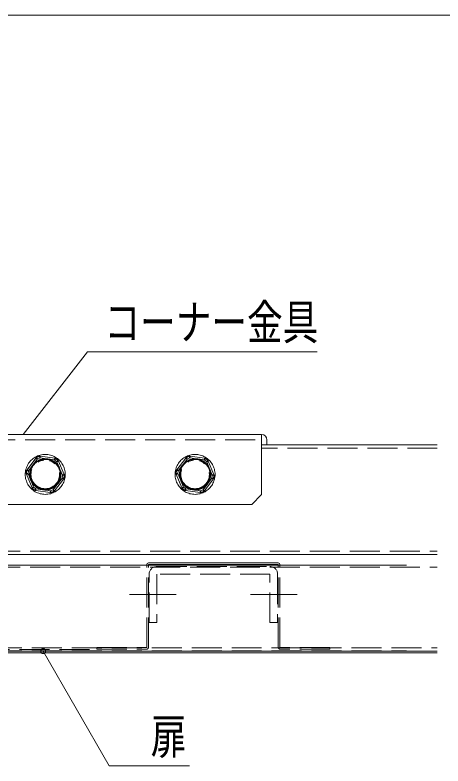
# Model space of a CAD drawing. Units: millimetres at full size, sheet at 1:3; details may follow other scales. Extents: x -616 to 554, y -508 to 310.
# Drawn here: x 8.2 to 136.7, y 83.9 to 309.5 of the extents above; entities that cross this region are included whole.
import ezdxf
from ezdxf.enums import TextEntityAlignment as Align

# ---------------------------------------------------------------- set-up
doc = ezdxf.new("R2010")
doc.units = ezdxf.units.MM
doc.header["$LTSCALE"] = 3
doc.header["$PDMODE"] = 32
doc.header["$PDSIZE"] = 1.5
for name, pattern in [('CHAIN1', [8, 5, -1, 1, -1]), ('DASHED3', [4, 3, -1]), ('DOUBLE_CHAIN1', [8.8, 5, -1, 0.6, -0.6, 0.6, -1])]:
    doc.linetypes.add(name, pattern=pattern)
for name, color, linetype, lineweight in [('0-0', 2, 'Continuous', 9), ('0-1', 7, 'Continuous', 9), ('0-2', 7, 'Continuous', 9), ('0-3', 7, 'Continuous', 9), ('0-7', 5, 'DASHED3', 9), ('0-8', 3, 'DOUBLE_CHAIN1', 9), ('0-A', 7, 'Continuous', 9), ('0-E', 7, 'Continuous', 9)]:
    doc.layers.add(name, color=color, linetype=linetype, lineweight=lineweight)
doc.styles.add('ＭＳ ゴシック', font='')
doc.styles.get('ＭＳ ゴシック').set_extended_font_data('MS Gothic')

msp = doc.modelspace()

# ---------------------------------------------------------------- linework, layer by layer
at = {"layer": '0-0', "color": 7, "linetype": 'CHAIN1'}
for p, q in [((56.597, 135.373), (42.597, 135.373)), ((78.897, 135.373), (92.897, 135.373))]:
    msp.add_line(p, q, dxfattribs=at)
at = {"layer": '0-1', "color": 5}
msp.add_line((553.696, 309.522), (-616.304, 309.522), dxfattribs=at)
at = {"layer": '0-2', "color": 6}
for points in [[(98.878, 208.351), (29.925, 208.351), (10.63, 183.473)], [(60.608, 83.853), (36.493, 83.853), (16.644, 118.373)]]:
    msp.add_lwpolyline(points, dxfattribs=at)
at = {"layer": '0-2'}
msp.add_point((16.644, 118.373), dxfattribs=at)
at = {"layer": '0-3'}
for p, q in [((82.247, 180.373), (134.999, 180.373)), ((134.999, 147.373), (-107.253, 147.373)), ((48.247, 144.873), (87.247, 144.873)), ((-35.253, 144.173), (125.741, 144.173)), ((47.747, 144.373), (47.747, 144.173)), ((48.247, 144.373), (87.247, 144.373)), ((48.247, 144.373), (48.247, 144.173)), ((87.247, 144.373), (87.247, 144.173)), ((87.747, 144.373), (87.747, 144.173)), ((134.999, 118.373), (-106.753, 118.373)), ((-101.653, 117.873), (134.999, 117.873))]:
    msp.add_line(p, q, dxfattribs=at)
at = {"layer": '0-3', "linetype": 'DASHED3'}
for p, q in [((-35.253, 143.573), (134.999, 143.573)), ((47.747, 119.473), (47.747, 144.173)), ((48.247, 119.473), (48.247, 144.173)), ((50.747, 143.773), (84.747, 143.773)), ((87.247, 119.473), (87.247, 144.173)), ((87.747, 119.473), (87.747, 144.173)), ((30.547, 118.873), (-82.753, 118.873)), ((-82.753, 118.473), (125.741, 118.473)), ((32.747, 118.973), (47.747, 118.973)), ((102.747, 118.973), (87.747, 118.973))]:
    msp.add_line(p, q, dxfattribs=at)
for points in [[(84.747, 141.473), (50.747, 141.473), (50.747, 126.973), (48.447, 126.973), (48.447, 141.473)], [(87.047, 141.473), (87.047, 126.973), (84.747, 126.973), (84.747, 141.473)], [(32.747, 118.973), (32.747, 119.473), (47.747, 119.473)], [(102.747, 118.973), (102.747, 119.473), (87.747, 119.473)]]:
    msp.add_lwpolyline(points, dxfattribs=at)
at = {"layer": '0-3'}
for centre, start, end in [((48.247, 144.373), 90, 180), ((87.247, 144.373), 0, 90)]:
    msp.add_arc(centre, 0.5, start, end, dxfattribs=at)
at = {"layer": '0-3', "linetype": 'DASHED3'}
for centre, radius, start, end in [((50.747, 141.473), 2.3, 90, 180), ((84.747, 141.473), 2.3, 360, 90), ((47.747, 119.473), 0.5, 270, 0), ((87.747, 119.473), 0.5, 180, 270)]:
    msp.add_arc(centre, radius, start, end, dxfattribs=at)
at = {"layer": '0-7'}
for p, q in [((-0.753, 181.873), (82.247, 181.873)), ((134.999, 179.373), (82.247, 179.373)), ((-83.253, 148.373), (134.999, 148.373)), ((-106.753, 119.373), (134.999, 119.373))]:
    msp.add_line(p, q, dxfattribs=at)
at = {"layer": '0-8'}
for p, q in [((14.456, 176.373), (14.949, 177.015)), ((14.98, 176.939), (14.663, 176.526)), ((14.663, 176.526), (15.497, 176.872)), ((15.686, 176.414), (14.853, 176.068)), ((14.949, 177.015), (15.752, 176.91)), ((15.497, 176.872), (14.98, 176.939)), ((17.67, 176.154), (15.686, 176.414)), ((17.67, 176.154), (18.047, 176.104)), ((20.095, 176.34), (20.898, 176.234)), ((20.332, 176.237), (21.048, 175.688)), ((20.848, 176.169), (20.332, 176.237)), ((21.048, 175.688), (20.848, 176.169)), ((20.898, 176.234), (21.208, 175.486)), ((59.456, 176.373), (59.949, 177.015)), ((59.98, 176.939), (59.663, 176.526)), ((59.663, 176.526), (60.497, 176.872)), ((60.686, 176.414), (59.853, 176.068)), ((59.949, 177.015), (60.752, 176.91)), ((60.497, 176.872), (59.98, 176.939)), ((62.67, 176.154), (60.686, 176.414)), ((62.67, 176.154), (63.047, 176.104)), ((65.095, 176.34), (65.898, 176.234)), ((65.332, 176.237), (66.048, 175.688)), ((65.848, 176.169), (65.332, 176.237)), ((66.048, 175.688), (65.848, 176.169)), ((65.898, 176.234), (66.208, 175.486)), ((13.405, 174.179), (12.188, 172.592)), ((21.208, 175.486), (22.886, 171.44)), ((58.405, 174.179), (57.188, 172.592)), ((66.208, 175.486), (67.886, 171.44)), ((11.298, 172.253), (11.791, 172.896)), ((11.608, 171.506), (11.298, 172.253)), ((11.579, 171.762), (11.696, 172.656)), ((12.188, 172.592), (12.07, 171.697)), ((12.07, 171.697), (12.836, 169.849)), ((21.512, 173.447), (21.658, 173.096)), ((22.424, 171.248), (21.658, 173.096)), ((56.298, 172.253), (56.791, 172.896)), ((56.608, 171.506), (56.298, 172.253)), ((56.579, 171.762), (56.696, 172.656)), ((57.188, 172.592), (57.07, 171.697)), ((57.07, 171.697), (57.836, 169.849)), ((66.512, 173.447), (66.658, 173.096)), ((67.424, 171.248), (66.658, 173.096)), ((13.286, 167.459), (11.608, 171.506)), ((12.982, 169.498), (12.836, 169.849)), ((12.982, 169.498), (13.748, 167.65)), ((13.024, 169.918), (13.164, 169.582)), ((21.09, 168.766), (22.307, 170.354)), ((22.307, 170.354), (22.424, 171.248)), ((23.196, 170.692), (22.704, 170.049)), ((22.916, 171.184), (22.798, 170.289)), ((22.798, 170.289), (23.115, 170.702)), ((22.886, 171.44), (23.196, 170.692)), ((23.115, 170.702), (22.916, 171.184)), ((58.286, 167.459), (56.608, 171.506)), ((57.982, 169.498), (57.836, 169.849)), ((57.982, 169.498), (58.748, 167.65)), ((58.024, 169.918), (58.164, 169.582)), ((66.09, 168.766), (67.307, 170.354)), ((67.307, 170.354), (67.424, 171.248)), ((68.196, 170.692), (67.704, 170.049)), ((67.916, 171.184), (67.798, 170.289)), ((67.798, 170.289), (68.115, 170.702)), ((67.886, 171.44), (68.196, 170.692)), ((68.115, 170.702), (67.916, 171.184)), ((13.597, 166.711), (13.286, 167.459)), ((14.163, 166.708), (13.447, 167.257)), ((13.447, 167.257), (13.646, 166.776)), ((13.748, 167.65), (14.464, 167.101)), ((20.705, 168.592), (20.926, 168.881)), ((21.09, 168.766), (20.858, 168.464)), ((58.597, 166.711), (58.286, 167.459)), ((59.163, 166.708), (58.447, 167.257)), ((58.447, 167.257), (58.646, 166.776)), ((58.748, 167.65), (59.464, 167.101)), ((65.705, 168.592), (65.926, 168.881)), ((66.09, 168.766), (65.858, 168.464)), ((14.399, 166.606), (13.597, 166.711)), ((13.646, 166.776), (14.163, 166.708)), ((16.825, 166.792), (16.448, 166.841)), ((16.825, 166.792), (18.808, 166.531)), ((19.545, 165.93), (18.743, 166.036)), ((18.808, 166.531), (19.641, 166.877)), ((19.831, 166.419), (18.998, 166.074)), ((18.998, 166.074), (19.514, 166.006)), ((19.514, 166.006), (19.831, 166.419)), ((20.038, 166.573), (19.545, 165.93)), ((59.399, 166.606), (58.597, 166.711)), ((58.646, 166.776), (59.163, 166.708)), ((61.825, 166.792), (61.448, 166.841)), ((61.825, 166.792), (63.808, 166.531)), ((64.545, 165.93), (63.743, 166.036)), ((63.808, 166.531), (64.641, 166.877)), ((64.831, 166.419), (63.998, 166.074)), ((63.998, 166.074), (64.514, 166.006)), ((64.514, 166.006), (64.831, 166.419)), ((65.038, 166.573), (64.545, 165.93))]:
    msp.add_line(p, q, dxfattribs=at)
for points in [[(11.791, 172.896), (14.456, 176.373), (14.464, 176.367), (14.487, 176.349), (14.523, 176.321), (14.573, 176.283), (14.633, 176.237), (14.701, 176.185), (14.776, 176.128), (14.853, 176.068), (13.636, 174.481)], [(14.663, 176.526), (14.671, 176.508), (14.684, 176.475), (14.703, 176.43), (14.727, 176.373), (14.755, 176.306), (14.786, 176.231), (14.819, 176.151), (14.853, 176.068)], [(15.686, 176.414), (15.652, 176.496), (15.619, 176.576), (15.588, 176.651), (15.56, 176.718), (15.537, 176.775), (15.518, 176.821), (15.504, 176.853), (15.497, 176.872)], [(15.752, 176.91), (15.75, 176.9), (15.747, 176.872), (15.741, 176.826), (15.732, 176.764), (15.723, 176.689), (15.711, 176.604), (15.699, 176.511), (15.686, 176.414)], [(15.752, 176.91), (20.095, 176.34), (20.094, 176.33), (20.09, 176.302), (20.084, 176.256), (20.076, 176.194), (20.066, 176.119), (20.055, 176.033), (20.043, 175.94), (20.03, 175.844), (18.047, 176.104)], [(17.67, 176.154), (17.666, 176.115), (17.663, 176.077), (17.66, 176.043), (17.657, 176.013), (17.655, 175.988), (17.653, 175.97), (17.652, 175.958), (17.652, 175.954)], [(18.047, 176.104), (18.04, 176.066), (18.034, 176.029), (18.028, 175.995), (18.023, 175.965), (18.019, 175.94), (18.015, 175.922), (18.013, 175.911), (18.013, 175.907), (17.652, 175.954)], [(20.332, 176.237), (20.32, 176.221), (20.298, 176.193), (20.268, 176.154), (20.231, 176.105), (20.186, 176.048), (20.137, 175.983), (20.085, 175.915), (20.03, 175.844)], [(56.791, 172.896), (59.456, 176.373), (59.464, 176.367), (59.487, 176.349), (59.523, 176.321), (59.573, 176.283), (59.633, 176.237), (59.701, 176.185), (59.776, 176.128), (59.853, 176.068), (58.636, 174.481)], [(59.663, 176.526), (59.671, 176.508), (59.684, 176.475), (59.703, 176.43), (59.727, 176.373), (59.755, 176.306), (59.786, 176.231), (59.819, 176.151), (59.853, 176.068)], [(60.686, 176.414), (60.652, 176.496), (60.619, 176.576), (60.588, 176.651), (60.56, 176.718), (60.537, 176.775), (60.518, 176.821), (60.504, 176.853), (60.497, 176.872)], [(60.752, 176.91), (60.75, 176.9), (60.747, 176.872), (60.741, 176.826), (60.732, 176.764), (60.723, 176.689), (60.711, 176.604), (60.699, 176.511), (60.686, 176.414)], [(60.752, 176.91), (65.095, 176.34), (65.094, 176.33), (65.09, 176.302), (65.084, 176.256), (65.076, 176.194), (65.066, 176.119), (65.055, 176.033), (65.043, 175.94), (65.03, 175.844), (63.047, 176.104)], [(62.67, 176.154), (62.666, 176.115), (62.663, 176.077), (62.66, 176.043), (62.657, 176.013), (62.655, 175.988), (62.653, 175.97), (62.652, 175.958), (62.652, 175.954)], [(63.047, 176.104), (63.04, 176.066), (63.034, 176.029), (63.028, 175.995), (63.023, 175.965), (63.019, 175.94), (63.015, 175.922), (63.013, 175.911), (63.013, 175.907), (62.652, 175.954)], [(65.332, 176.237), (65.32, 176.221), (65.298, 176.193), (65.268, 176.154), (65.231, 176.105), (65.186, 176.048), (65.137, 175.983), (65.085, 175.915), (65.03, 175.844)], [(21.512, 173.447), (20.746, 175.295), (20.03, 175.844)], [(20.746, 175.295), (20.8, 175.366), (20.853, 175.435), (20.902, 175.499), (20.946, 175.556), (20.984, 175.605), (21.014, 175.645), (21.036, 175.672), (21.048, 175.688)], [(21.208, 175.486), (21.199, 175.483), (21.173, 175.472), (21.13, 175.454), (21.073, 175.43), (21.003, 175.401), (20.923, 175.368), (20.836, 175.332), (20.746, 175.295)], [(66.512, 173.447), (65.746, 175.295), (65.03, 175.844)], [(65.746, 175.295), (65.8, 175.366), (65.853, 175.435), (65.902, 175.499), (65.946, 175.556), (65.984, 175.605), (66.014, 175.645), (66.036, 175.672), (66.048, 175.688)], [(66.208, 175.486), (66.199, 175.483), (66.173, 175.472), (66.13, 175.454), (66.073, 175.43), (66.003, 175.401), (65.923, 175.368), (65.836, 175.332), (65.746, 175.295)], [(11.298, 172.253), (11.307, 172.252), (11.335, 172.249), (11.379, 172.243)], [(11.696, 172.656), (11.379, 172.243), (11.579, 171.762)], [(11.579, 171.762), (11.598, 171.759), (11.633, 171.755), (11.682, 171.748), (11.744, 171.74), (11.816, 171.731), (11.896, 171.72), (11.981, 171.709), (12.07, 171.697)], [(11.608, 171.506), (11.617, 171.509), (11.643, 171.52), (11.686, 171.538), (11.744, 171.562), (11.814, 171.591), (11.893, 171.624), (11.98, 171.66), (12.07, 171.697)], [(12.188, 172.592), (12.099, 172.603), (12.013, 172.614), (11.933, 172.625), (11.861, 172.634), (11.8, 172.643), (11.751, 172.649), (11.716, 172.654), (11.696, 172.656)], [(11.791, 172.896), (11.798, 172.89), (11.821, 172.873), (11.858, 172.845), (11.907, 172.807), (11.967, 172.761), (12.036, 172.708), (12.11, 172.651), (12.188, 172.592)], [(21.512, 173.447), (21.477, 173.431), (21.443, 173.415), (21.411, 173.4), (21.384, 173.388), (21.361, 173.377), (21.345, 173.369), (21.334, 173.365), (21.331, 173.363)], [(21.658, 173.096), (21.621, 173.082), (21.586, 173.069), (21.554, 173.057), (21.525, 173.047), (21.502, 173.038), (21.485, 173.032), (21.474, 173.028), (21.47, 173.027), (21.331, 173.363)], [(56.298, 172.253), (56.307, 172.252), (56.335, 172.249), (56.379, 172.243)], [(56.696, 172.656), (56.379, 172.243), (56.579, 171.762)], [(56.579, 171.762), (56.598, 171.759), (56.633, 171.755), (56.682, 171.748), (56.744, 171.74), (56.816, 171.731), (56.896, 171.72), (56.981, 171.709), (57.07, 171.697)], [(56.608, 171.506), (56.617, 171.509), (56.643, 171.52), (56.686, 171.538), (56.744, 171.562), (56.814, 171.591), (56.893, 171.624), (56.98, 171.66), (57.07, 171.697)], [(57.188, 172.592), (57.099, 172.603), (57.013, 172.614), (56.933, 172.625), (56.861, 172.634), (56.8, 172.643), (56.751, 172.649), (56.716, 172.654), (56.696, 172.656)], [(56.791, 172.896), (56.798, 172.89), (56.821, 172.873), (56.858, 172.845), (56.907, 172.807), (56.967, 172.761), (57.036, 172.708), (57.11, 172.651), (57.188, 172.592)], [(66.512, 173.447), (66.477, 173.431), (66.443, 173.415), (66.411, 173.4), (66.384, 173.388), (66.361, 173.377), (66.345, 173.369), (66.334, 173.365), (66.331, 173.363)], [(66.658, 173.096), (66.621, 173.082), (66.586, 173.069), (66.554, 173.057), (66.525, 173.047), (66.502, 173.038), (66.485, 173.032), (66.474, 173.028), (66.47, 173.027), (66.331, 173.363)], [(13.024, 169.918), (13.021, 169.917), (13.01, 169.913), (12.992, 169.907), (12.969, 169.898), (12.941, 169.888), (12.908, 169.876), (12.873, 169.863), (12.836, 169.849)], [(13.164, 169.582), (13.16, 169.581), (13.15, 169.576), (13.133, 169.568), (13.11, 169.558), (13.083, 169.545), (13.051, 169.53), (13.017, 169.515), (12.982, 169.498)], [(22.704, 170.049), (20.038, 166.573), (19.641, 166.877), (20.858, 168.464)], [(22.704, 170.049), (22.696, 170.055), (22.673, 170.073), (22.637, 170.101), (22.587, 170.139), (22.527, 170.185), (22.459, 170.237), (22.384, 170.294), (22.307, 170.354)], [(22.307, 170.354), (22.395, 170.342), (22.481, 170.331), (22.561, 170.32), (22.633, 170.311), (22.695, 170.303), (22.744, 170.296), (22.779, 170.292), (22.798, 170.289)], [(22.886, 171.44), (22.877, 171.436), (22.851, 171.425), (22.808, 171.407), (22.751, 171.383), (22.681, 171.354), (22.601, 171.321), (22.514, 171.285), (22.424, 171.248)], [(22.916, 171.184), (22.896, 171.186), (22.861, 171.191), (22.812, 171.197), (22.751, 171.205), (22.679, 171.215), (22.599, 171.225), (22.513, 171.236), (22.424, 171.248)], [(23.196, 170.692), (23.187, 170.693), (23.16, 170.697), (23.115, 170.702)], [(58.024, 169.918), (58.021, 169.917), (58.01, 169.913), (57.992, 169.907), (57.969, 169.898), (57.941, 169.888), (57.908, 169.876), (57.873, 169.863), (57.836, 169.849)], [(58.164, 169.582), (58.16, 169.581), (58.15, 169.576), (58.133, 169.568), (58.11, 169.558), (58.083, 169.545), (58.051, 169.53), (58.017, 169.515), (57.982, 169.498)], [(67.704, 170.049), (65.038, 166.573), (64.641, 166.877), (65.858, 168.464)], [(67.704, 170.049), (67.696, 170.055), (67.673, 170.073), (67.637, 170.101), (67.587, 170.139), (67.527, 170.185), (67.459, 170.237), (67.384, 170.294), (67.307, 170.354)], [(67.307, 170.354), (67.395, 170.342), (67.481, 170.331), (67.561, 170.32), (67.633, 170.311), (67.695, 170.303), (67.744, 170.296), (67.779, 170.292), (67.798, 170.289)], [(67.886, 171.44), (67.877, 171.436), (67.851, 171.425), (67.808, 171.407), (67.751, 171.383), (67.681, 171.354), (67.601, 171.321), (67.514, 171.285), (67.424, 171.248)], [(67.916, 171.184), (67.896, 171.186), (67.861, 171.191), (67.812, 171.197), (67.751, 171.205), (67.679, 171.215), (67.599, 171.225), (67.513, 171.236), (67.424, 171.248)], [(68.196, 170.692), (68.187, 170.693), (68.16, 170.697), (68.115, 170.702)], [(13.286, 167.459), (13.295, 167.462), (13.322, 167.473), (13.364, 167.491), (13.422, 167.515), (13.492, 167.544), (13.572, 167.577), (13.658, 167.613), (13.748, 167.65)], [(13.748, 167.65), (13.694, 167.579), (13.641, 167.511), (13.592, 167.447), (13.548, 167.389), (13.51, 167.34), (13.48, 167.301), (13.459, 167.273), (13.447, 167.257)], [(14.163, 166.708), (14.175, 166.724), (14.196, 166.752), (14.226, 166.791), (14.264, 166.84), (14.308, 166.898), (14.357, 166.962), (14.41, 167.03), (14.464, 167.101)], [(18.743, 166.036), (14.399, 166.606), (14.4, 166.615), (14.404, 166.643), (14.41, 166.689), (14.418, 166.751), (14.428, 166.826), (14.439, 166.912), (14.451, 167.005), (14.464, 167.101), (16.448, 166.841)], [(16.482, 167.038), (16.843, 166.991), (16.825, 166.792)], [(20.705, 168.592), (20.708, 168.59), (20.716, 168.583), (20.731, 168.571), (20.75, 168.555), (20.773, 168.535), (20.8, 168.513), (20.828, 168.489), (20.858, 168.464)], [(21.09, 168.766), (21.058, 168.789), (21.027, 168.81), (20.999, 168.83), (20.974, 168.848), (20.954, 168.862), (20.939, 168.873), (20.929, 168.879), (20.926, 168.881)], [(58.286, 167.459), (58.295, 167.462), (58.322, 167.473), (58.364, 167.491), (58.422, 167.515), (58.492, 167.544), (58.572, 167.577), (58.658, 167.613), (58.748, 167.65)], [(58.748, 167.65), (58.694, 167.579), (58.641, 167.511), (58.592, 167.447), (58.548, 167.389), (58.51, 167.34), (58.48, 167.301), (58.459, 167.273), (58.447, 167.257)], [(59.163, 166.708), (59.175, 166.724), (59.196, 166.752), (59.226, 166.791), (59.264, 166.84), (59.308, 166.898), (59.357, 166.962), (59.41, 167.03), (59.464, 167.101)], [(63.743, 166.036), (59.399, 166.606), (59.4, 166.615), (59.404, 166.643), (59.41, 166.689), (59.418, 166.751), (59.428, 166.826), (59.439, 166.912), (59.451, 167.005), (59.464, 167.101), (61.448, 166.841)], [(61.482, 167.038), (61.843, 166.991), (61.825, 166.792)], [(65.705, 168.592), (65.708, 168.59), (65.716, 168.583), (65.731, 168.571), (65.75, 168.555), (65.773, 168.535), (65.8, 168.513), (65.828, 168.489), (65.858, 168.464)], [(66.09, 168.766), (66.058, 168.789), (66.027, 168.81), (65.999, 168.83), (65.974, 168.848), (65.954, 168.862), (65.939, 168.873), (65.929, 168.879), (65.926, 168.881)], [(18.743, 166.036), (18.744, 166.045), (18.748, 166.073), (18.754, 166.119), (18.762, 166.181), (18.772, 166.256), (18.783, 166.342), (18.795, 166.435), (18.808, 166.531)], [(18.808, 166.531), (18.842, 166.449), (18.875, 166.369), (18.906, 166.294), (18.934, 166.227), (18.958, 166.17), (18.977, 166.124), (18.99, 166.092), (18.998, 166.074)], [(19.831, 166.419), (19.823, 166.437), (19.81, 166.47), (19.791, 166.515), (19.767, 166.573), (19.74, 166.64), (19.709, 166.714), (19.675, 166.794), (19.641, 166.877)], [(63.743, 166.036), (63.744, 166.045), (63.748, 166.073), (63.754, 166.119), (63.762, 166.181), (63.772, 166.256), (63.783, 166.342), (63.795, 166.435), (63.808, 166.531)], [(63.808, 166.531), (63.842, 166.449), (63.875, 166.369), (63.906, 166.294), (63.934, 166.227), (63.958, 166.17), (63.977, 166.124), (63.99, 166.092), (63.998, 166.074)], [(64.831, 166.419), (64.823, 166.437), (64.81, 166.47), (64.791, 166.515), (64.767, 166.573), (64.74, 166.64), (64.709, 166.714), (64.675, 166.794), (64.641, 166.877)]]:
    msp.add_lwpolyline(points, dxfattribs=at)
for points in [[(13.79, 174.353), (13.568, 174.064), (13.405, 174.179), (13.636, 174.481), (13.666, 174.456), (13.695, 174.432), (13.721, 174.41), (13.745, 174.39), (13.764, 174.374), (13.778, 174.363), (13.787, 174.355)], [(58.79, 174.353), (58.568, 174.064), (58.405, 174.179), (58.636, 174.481), (58.666, 174.456), (58.695, 174.432), (58.721, 174.41), (58.745, 174.39), (58.764, 174.374), (58.778, 174.363), (58.787, 174.355)]]:
    msp.add_lwpolyline(points, close=True, dxfattribs=at)
for centre in [(17.247, 171.473), (62.247, 171.473)]:
    msp.add_circle(centre, 4.3, dxfattribs=at)
for centre, radius, start, end in [((17.247, 171.473), 6, 112.52267, 172.52267), ((17.247, 171.473), 4.7, 84.8412, 140.20415), ((14.83, 176.086), 0.471, 110.6917, 142.47032), ((17.247, 171.473), 6, 52.52267, 112.52267), ((-6.328, 168.153), 23.049, 22.4098, 22.61297), ((15.691, 176.443), 0.471, 82.58415, 114.34503), ((17.247, 171.473), 4.7, 24.8412, 80.20415), ((20.034, 175.873), 0.47, 50.68387, 82.47172), ((40.595, 161.087), 24.848, 142.44038, 142.62882), ((17.247, 171.473), 6, 352.52267, 52.52267), ((62.247, 171.473), 6, 112.52267, 172.52267), ((62.247, 171.473), 4.7, 84.8412, 140.20415), ((59.83, 176.086), 0.471, 110.6917, 142.47032), ((62.247, 171.473), 6, 52.52267, 112.52267), ((38.672, 168.153), 23.049, 22.4098, 22.61297), ((60.691, 176.443), 0.471, 82.58415, 114.34503), ((62.247, 171.473), 4.7, 24.8412, 80.20415), ((65.034, 175.873), 0.47, 50.68387, 82.47172), ((85.595, 161.087), 24.848, 142.44038, 142.62882), ((62.247, 171.473), 6, 352.52267, 52.52267), ((17.247, 171.473), 4.7, 144.8412, 200.20415), ((17.247, 171.473), 4.5, 144.8412, 200.20415), ((17.247, 171.473), 4.5, 84.8412, 140.20415), ((17.247, 171.473), 4.5, 24.8412, 80.20415), ((20.773, 175.305), 0.471, 22.59037, 54.34848), ((62.247, 171.473), 4.7, 144.8412, 200.20415), ((62.247, 171.473), 4.5, 144.8412, 200.20415), ((62.247, 171.473), 4.5, 84.8412, 140.20415), ((62.247, 171.473), 4.5, 24.8412, 80.20415), ((65.773, 175.305), 0.471, 22.59037, 54.34848), ((17.247, 171.473), 6, 172.52267, 232.52267), ((12.043, 171.686), 0.471, 170.70193, 202.47234), ((12.164, 172.61), 0.47, 142.5721, 174.36152), ((17.247, 171.473), 4.5, 324.8412, 20.20415), ((17.247, 171.473), 4.7, 324.8412, 20.20415), ((62.247, 171.473), 6, 172.52267, 232.52267), ((57.043, 171.686), 0.471, 170.70193, 202.47234), ((57.164, 172.61), 0.47, 142.5721, 174.36152), ((62.247, 171.473), 4.5, 324.8412, 20.20415), ((62.247, 171.473), 4.7, 324.8412, 20.20415), ((17.247, 171.473), 4.7, 204.8412, 260.20415), ((17.247, 171.473), 4.5, 204.8412, 260.20415), ((17.247, 171.473), 6, 292.52267, 352.52267), ((22.33, 170.335), 0.47, 322.5721, 354.36152), ((22.451, 171.26), 0.471, 350.702, 22.47227), ((62.247, 171.473), 4.7, 204.8412, 260.20415), ((62.247, 171.473), 4.5, 204.8412, 260.20415), ((62.247, 171.473), 6, 292.52267, 352.52267), ((67.33, 170.335), 0.47, 322.5721, 354.36152), ((67.451, 171.26), 0.471, 350.702, 22.47227), ((13.721, 167.639), 0.471, 202.57013, 234.34797), ((-148.945, 195.503), 167.858, 350.16844, 350.23671), ((17.247, 171.473), 4.7, 264.8412, 320.20415), ((17.247, 171.473), 4.5, 264.8412, 320.20415), ((58.721, 167.639), 0.471, 202.57013, 234.34797), ((-103.945, 195.503), 167.858, 350.16844, 350.23671), ((62.247, 171.473), 4.7, 264.8412, 320.20415), ((62.247, 171.473), 4.5, 264.8412, 320.20415), ((17.247, 171.473), 6, 232.52267, 292.52267), ((-6.66, 182.287), 25.553, 322.44298, 322.62622), ((14.461, 167.072), 0.47, 230.68586, 262.46973), ((18.804, 166.503), 0.471, 262.58415, 294.34503), ((40.823, 174.793), 23.049, 202.4098, 202.61297), ((19.665, 166.859), 0.471, 290.69376, 322.46827), ((62.247, 171.473), 6, 232.52267, 292.52267), ((38.34, 182.287), 25.553, 322.44298, 322.62622), ((59.461, 167.072), 0.47, 230.68586, 262.46973), ((63.804, 166.503), 0.471, 262.58415, 294.34503), ((85.823, 174.793), 23.049, 202.4098, 202.61297), ((64.665, 166.859), 0.471, 290.69376, 322.46827)]:
    msp.add_arc(centre, radius, start, end, dxfattribs=at)
at = {"layer": '0-E'}
for p, q in [((-71.153, 183.473), (82.247, 183.473)), ((82.247, 183.473), (82.247, 165.473)), ((83.847, 181.873), (83.847, 180.373)), ((79.247, 162.473), (82.247, 165.473)), ((79.247, 162.473), (2.247, 162.473))]:
    msp.add_line(p, q, dxfattribs=at)
msp.add_arc((82.247, 181.873), 1.6, 0, 90, dxfattribs=at)

# ---------------------------------------------------------------- texts
at = {"layer": '0-A', "style": 'ＭＳ ゴシック', "width": 0.75}
for s, p in [('コーナー金具', (35.017, 208.847)), ('扉', (48.934, 84.349))]:
    msp.add_text(s, height=10.47, dxfattribs=at).set_placement(p, align=Align.BOTTOM_LEFT)

doc.saveas('drawing.dxf')
